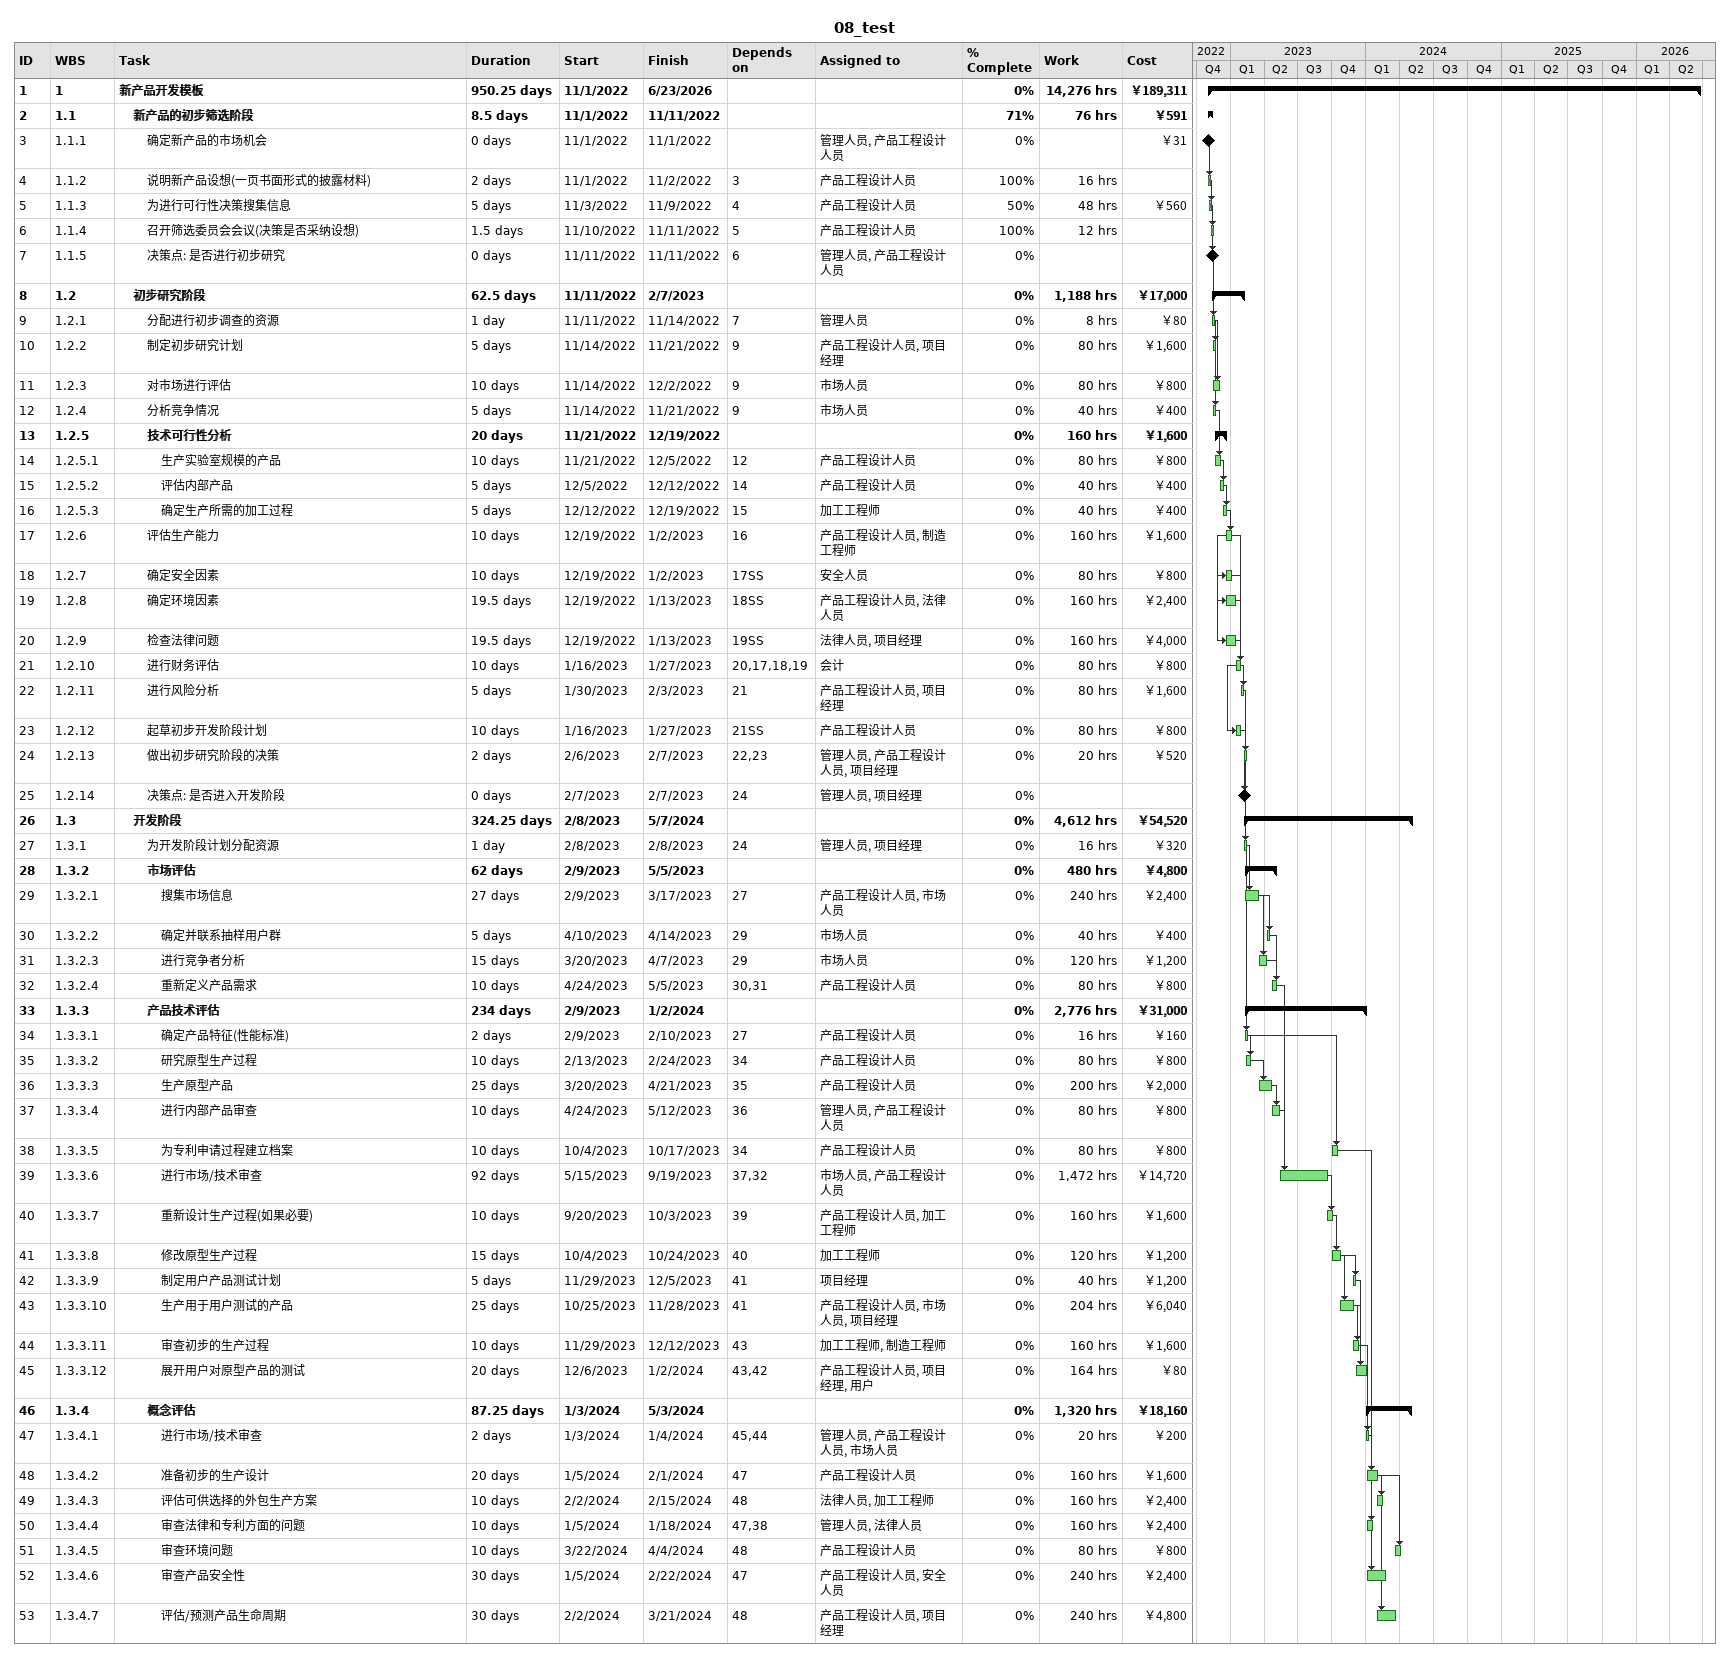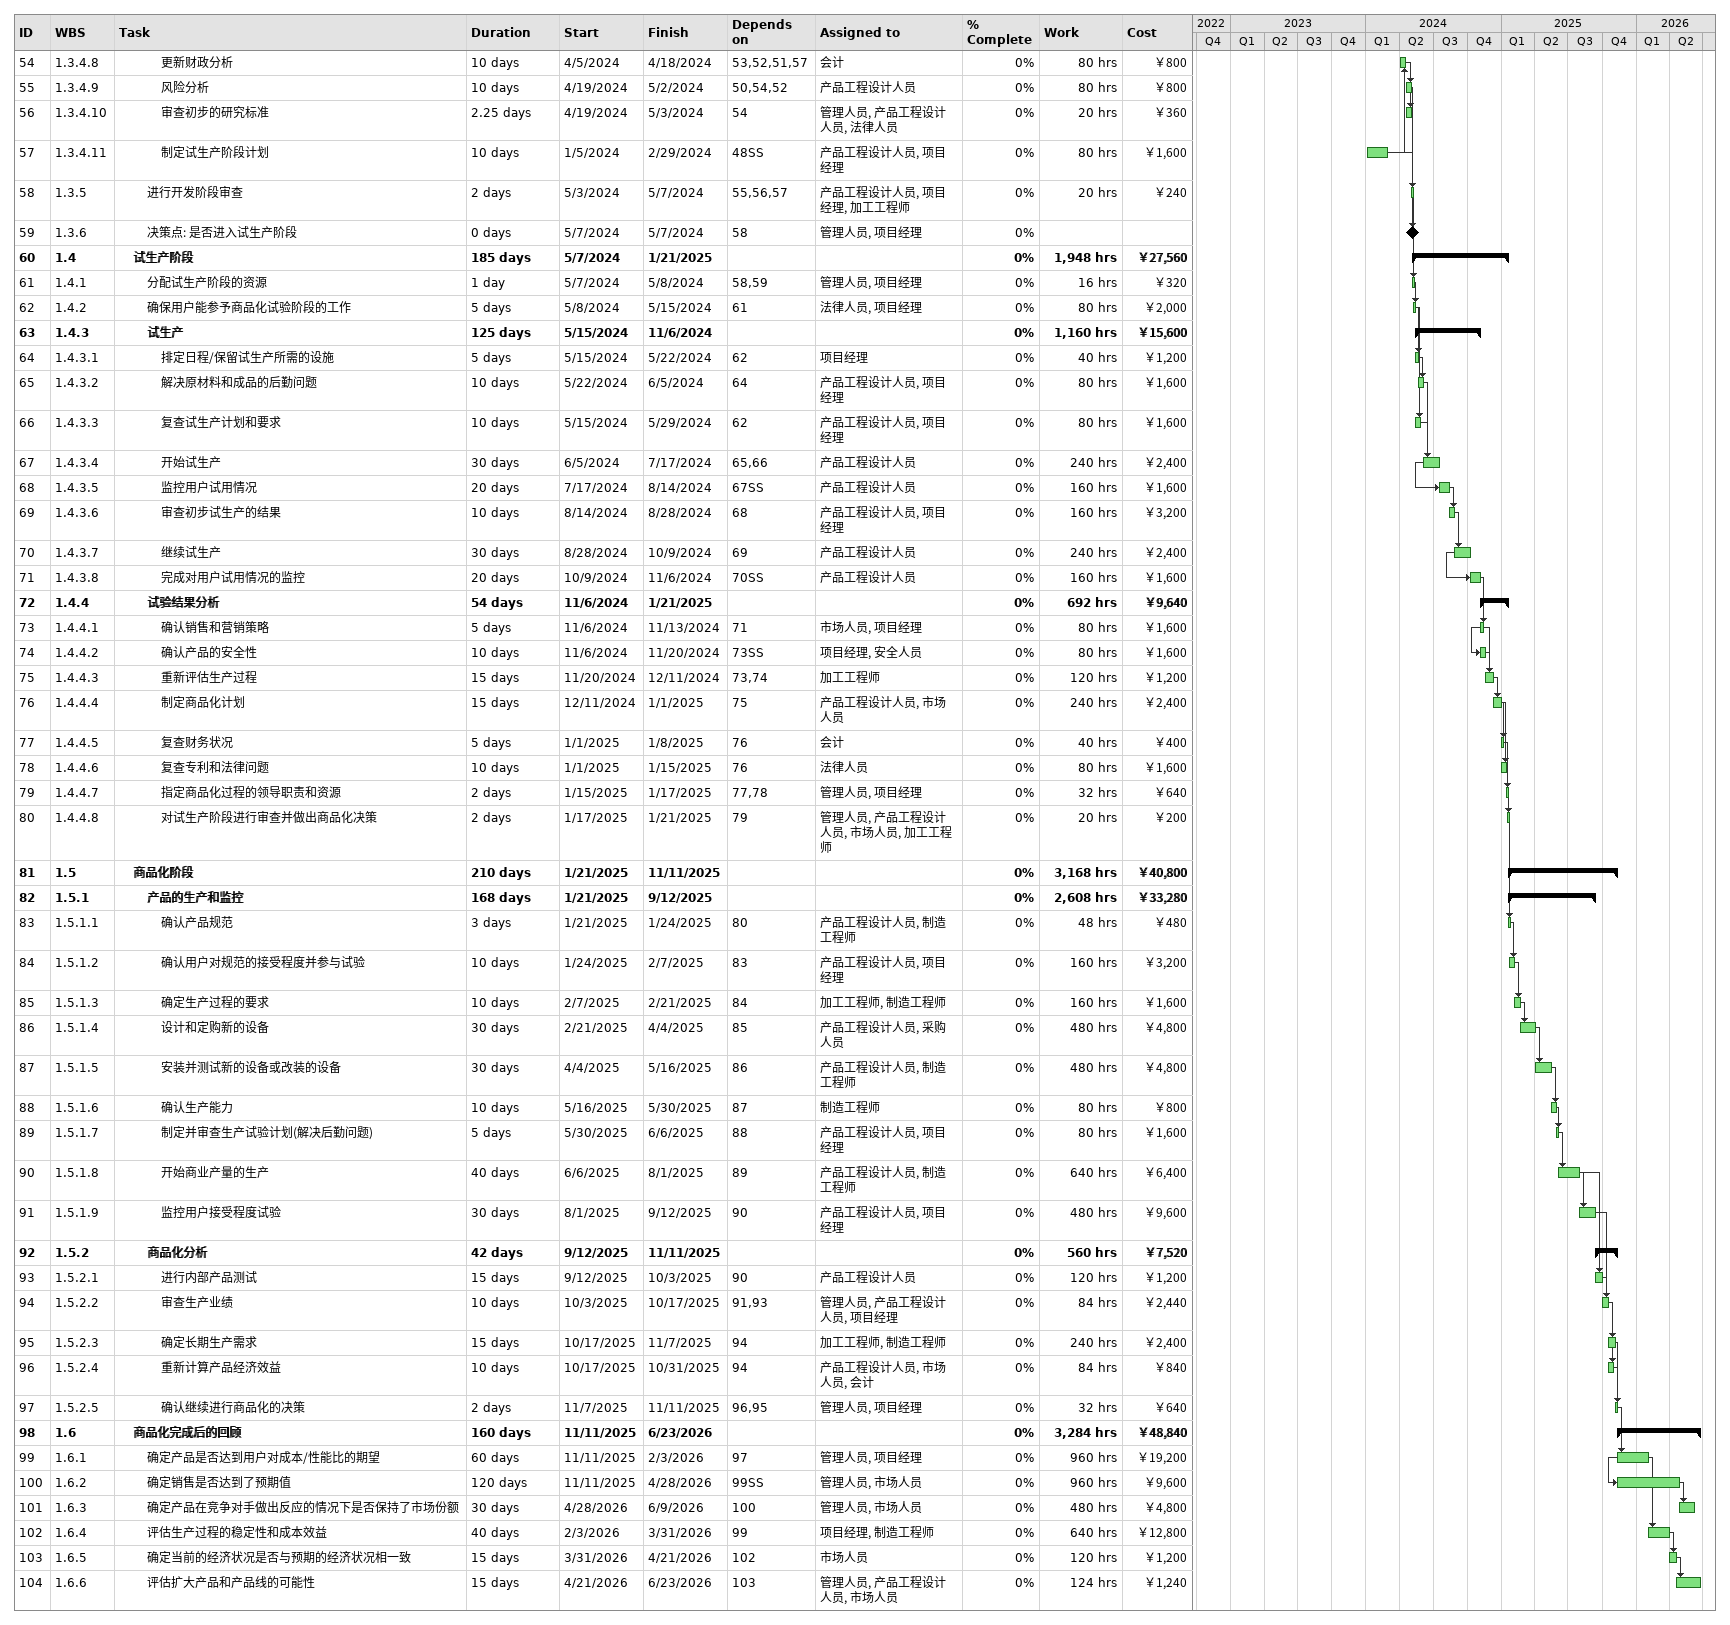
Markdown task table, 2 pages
08_test

| ID | WBS | Task | Duration | Start | Finish | Predecessors | Resources | % complete | Work (h) | Cost (￥) |
|---|---|---|---|---|---|---|---|---|---|---|
| 1 | 1 | **新产品开发模板** | 950.25d | 2022-11-01 | 2026-06-23 |  |  | 0 | 14276 | 189311 |
| 2 | 1.1 | **新产品的初步筛选阶段** | 8.5d | 2022-11-01 | 2022-11-11 |  |  | 71 | 76 | 591 |
| 3 | 1.1.1 | 确定新产品的市场机会 | 0d | 2022-11-01 | 2022-11-01 |  | 管理人员, 产品工程设计人员 | 0 |  | 31 |
| 4 | 1.1.2 | 说明新产品设想(一页书面形式的披露材料) | 2d | 2022-11-01 | 2022-11-02 | 3 | 产品工程设计人员 | 100 | 16 |  |
| 5 | 1.1.3 | 为进行可行性决策搜集信息 | 5d | 2022-11-03 | 2022-11-09 | 4 | 产品工程设计人员 | 50 | 48 | 560 |
| 6 | 1.1.4 | 召开筛选委员会会议(决策是否采纳设想) | 1.5d | 2022-11-10 | 2022-11-11 | 5 | 产品工程设计人员 | 100 | 12 |  |
| 7 | 1.1.5 | 决策点: 是否进行初步研究 | 0d | 2022-11-11 | 2022-11-11 | 6 | 管理人员, 产品工程设计人员 | 0 |  |  |
| 8 | 1.2 | **初步研究阶段** | 62.5d | 2022-11-11 | 2023-02-07 |  |  | 0 | 1188 | 17000 |
| 9 | 1.2.1 | 分配进行初步调查的资源 | 1d | 2022-11-11 | 2022-11-14 | 7 | 管理人员 | 0 | 8 | 80 |
| 10 | 1.2.2 | 制定初步研究计划 | 5d | 2022-11-14 | 2022-11-21 | 9 | 产品工程设计人员, 项目经理 | 0 | 80 | 1600 |
| 11 | 1.2.3 | 对市场进行评估 | 10d | 2022-11-14 | 2022-12-02 | 9 | 市场人员 | 0 | 80 | 800 |
| 12 | 1.2.4 | 分析竞争情况 | 5d | 2022-11-14 | 2022-11-21 | 9 | 市场人员 | 0 | 40 | 400 |
| 13 | 1.2.5 | **技术可行性分析** | 20d | 2022-11-21 | 2022-12-19 |  |  | 0 | 160 | 1600 |
| 14 | 1.2.5.1 | 生产实验室规模的产品 | 10d | 2022-11-21 | 2022-12-05 | 12 | 产品工程设计人员 | 0 | 80 | 800 |
| 15 | 1.2.5.2 | 评估内部产品 | 5d | 2022-12-05 | 2022-12-12 | 14 | 产品工程设计人员 | 0 | 40 | 400 |
| 16 | 1.2.5.3 | 确定生产所需的加工过程 | 5d | 2022-12-12 | 2022-12-19 | 15 | 加工工程师 | 0 | 40 | 400 |
| 17 | 1.2.6 | 评估生产能力 | 10d | 2022-12-19 | 2023-01-02 | 16 | 产品工程设计人员, 制造工程师 | 0 | 160 | 1600 |
| 18 | 1.2.7 | 确定安全因素 | 10d | 2022-12-19 | 2023-01-02 | 17SS | 安全人员 | 0 | 80 | 800 |
| 19 | 1.2.8 | 确定环境因素 | 19.5d | 2022-12-19 | 2023-01-13 | 18SS | 产品工程设计人员, 法律人员 | 0 | 160 | 2400 |
| 20 | 1.2.9 | 检查法律问题 | 19.5d | 2022-12-19 | 2023-01-13 | 19SS | 法律人员, 项目经理 | 0 | 160 | 4000 |
| 21 | 1.2.10 | 进行财务评估 | 10d | 2023-01-16 | 2023-01-27 | 20, 17, 18, 19 | 会计 | 0 | 80 | 800 |
| 22 | 1.2.11 | 进行风险分析 | 5d | 2023-01-30 | 2023-02-03 | 21 | 产品工程设计人员, 项目经理 | 0 | 80 | 1600 |
| 23 | 1.2.12 | 起草初步开发阶段计划 | 10d | 2023-01-16 | 2023-01-27 | 21SS | 产品工程设计人员 | 0 | 80 | 800 |
| 24 | 1.2.13 | 做出初步研究阶段的决策 | 2d | 2023-02-06 | 2023-02-07 | 22, 23 | 管理人员, 产品工程设计人员, 项目经理 | 0 | 20 | 520 |
| 25 | 1.2.14 | 决策点: 是否进入开发阶段 | 0d | 2023-02-07 | 2023-02-07 | 24 | 管理人员, 项目经理 | 0 |  |  |
| 26 | 1.3 | **开发阶段** | 324.25d | 2023-02-08 | 2024-05-07 |  |  | 0 | 4612 | 54520 |
| 27 | 1.3.1 | 为开发阶段计划分配资源 | 1d | 2023-02-08 | 2023-02-08 | 24 | 管理人员, 项目经理 | 0 | 16 | 320 |
| 28 | 1.3.2 | **市场评估** | 62d | 2023-02-09 | 2023-05-05 |  |  | 0 | 480 | 4800 |
| 29 | 1.3.2.1 | 搜集市场信息 | 27d | 2023-02-09 | 2023-03-17 | 27 | 产品工程设计人员, 市场人员 | 0 | 240 | 2400 |
| 30 | 1.3.2.2 | 确定并联系抽样用户群 | 5d | 2023-04-10 | 2023-04-14 | 29 | 市场人员 | 0 | 40 | 400 |
| 31 | 1.3.2.3 | 进行竞争者分析 | 15d | 2023-03-20 | 2023-04-07 | 29 | 市场人员 | 0 | 120 | 1200 |
| 32 | 1.3.2.4 | 重新定义产品需求 | 10d | 2023-04-24 | 2023-05-05 | 30, 31 | 产品工程设计人员 | 0 | 80 | 800 |
| 33 | 1.3.3 | **产品技术评估** | 234d | 2023-02-09 | 2024-01-02 |  |  | 0 | 2776 | 31000 |
| 34 | 1.3.3.1 | 确定产品特征(性能标准) | 2d | 2023-02-09 | 2023-02-10 | 27 | 产品工程设计人员 | 0 | 16 | 160 |
| 35 | 1.3.3.2 | 研究原型生产过程 | 10d | 2023-02-13 | 2023-02-24 | 34 | 产品工程设计人员 | 0 | 80 | 800 |
| 36 | 1.3.3.3 | 生产原型产品 | 25d | 2023-03-20 | 2023-04-21 | 35 | 产品工程设计人员 | 0 | 200 | 2000 |
| 37 | 1.3.3.4 | 进行内部产品审查 | 10d | 2023-04-24 | 2023-05-12 | 36 | 管理人员, 产品工程设计人员 | 0 | 80 | 800 |
| 38 | 1.3.3.5 | 为专利申请过程建立档案 | 10d | 2023-10-04 | 2023-10-17 | 34 | 产品工程设计人员 | 0 | 80 | 800 |
| 39 | 1.3.3.6 | 进行市场/技术审查 | 92d | 2023-05-15 | 2023-09-19 | 37, 32 | 市场人员, 产品工程设计人员 | 0 | 1472 | 14720 |
| 40 | 1.3.3.7 | 重新设计生产过程(如果必要) | 10d | 2023-09-20 | 2023-10-03 | 39 | 产品工程设计人员, 加工工程师 | 0 | 160 | 1600 |
| 41 | 1.3.3.8 | 修改原型生产过程 | 15d | 2023-10-04 | 2023-10-24 | 40 | 加工工程师 | 0 | 120 | 1200 |
| 42 | 1.3.3.9 | 制定用户产品测试计划 | 5d | 2023-11-29 | 2023-12-05 | 41 | 项目经理 | 0 | 40 | 1200 |
| 43 | 1.3.3.10 | 生产用于用户测试的产品 | 25d | 2023-10-25 | 2023-11-28 | 41 | 产品工程设计人员, 市场人员, 项目经理 | 0 | 204 | 6040 |
| 44 | 1.3.3.11 | 审查初步的生产过程 | 10d | 2023-11-29 | 2023-12-12 | 43 | 加工工程师, 制造工程师 | 0 | 160 | 1600 |
| 45 | 1.3.3.12 | 展开用户对原型产品的测试 | 20d | 2023-12-06 | 2024-01-02 | 43, 42 | 产品工程设计人员, 项目经理, 用户 | 0 | 164 | 80 |
| 46 | 1.3.4 | **概念评估** | 87.25d | 2024-01-03 | 2024-05-03 |  |  | 0 | 1320 | 18160 |
| 47 | 1.3.4.1 | 进行市场/技术审查 | 2d | 2024-01-03 | 2024-01-04 | 45, 44 | 管理人员, 产品工程设计人员, 市场人员 | 0 | 20 | 200 |
| 48 | 1.3.4.2 | 准备初步的生产设计 | 20d | 2024-01-05 | 2024-02-01 | 47 | 产品工程设计人员 | 0 | 160 | 1600 |
| 49 | 1.3.4.3 | 评估可供选择的外包生产方案 | 10d | 2024-02-02 | 2024-02-15 | 48 | 法律人员, 加工工程师 | 0 | 160 | 2400 |
| 50 | 1.3.4.4 | 审查法律和专利方面的问题 | 10d | 2024-01-05 | 2024-01-18 | 47, 38 | 管理人员, 法律人员 | 0 | 160 | 2400 |
| 51 | 1.3.4.5 | 审查环境问题 | 10d | 2024-03-22 | 2024-04-04 | 48 | 产品工程设计人员 | 0 | 80 | 800 |
| 52 | 1.3.4.6 | 审查产品安全性 | 30d | 2024-01-05 | 2024-02-22 | 47 | 产品工程设计人员, 安全人员 | 0 | 240 | 2400 |
| 53 | 1.3.4.7 | 评估/预测产品生命周期 | 30d | 2024-02-02 | 2024-03-21 | 48 | 产品工程设计人员, 项目经理 | 0 | 240 | 4800 |
| 54 | 1.3.4.8 | 更新财政分析 | 10d | 2024-04-05 | 2024-04-18 | 53, 52, 51, 57 | 会计 | 0 | 80 | 800 |
| 55 | 1.3.4.9 | 风险分析 | 10d | 2024-04-19 | 2024-05-02 | 50, 54, 52 | 产品工程设计人员 | 0 | 80 | 800 |
| 56 | 1.3.4.10 | 审查初步的研究标准 | 2.25d | 2024-04-19 | 2024-05-03 | 54 | 管理人员, 产品工程设计人员, 法律人员 | 0 | 20 | 360 |
| 57 | 1.3.4.11 | 制定试生产阶段计划 | 10d | 2024-01-05 | 2024-02-29 | 48SS | 产品工程设计人员, 项目经理 | 0 | 80 | 1600 |
| 58 | 1.3.5 | 进行开发阶段审查 | 2d | 2024-05-03 | 2024-05-07 | 55, 56, 57 | 产品工程设计人员, 项目经理, 加工工程师 | 0 | 20 | 240 |
| 59 | 1.3.6 | 决策点: 是否进入试生产阶段 | 0d | 2024-05-07 | 2024-05-07 | 58 | 管理人员, 项目经理 | 0 |  |  |
| 60 | 1.4 | **试生产阶段** | 185d | 2024-05-07 | 2025-01-21 |  |  | 0 | 1948 | 27560 |
| 61 | 1.4.1 | 分配试生产阶段的资源 | 1d | 2024-05-07 | 2024-05-08 | 58, 59 | 管理人员, 项目经理 | 0 | 16 | 320 |
| 62 | 1.4.2 | 确保用户能参予商品化试验阶段的工作 | 5d | 2024-05-08 | 2024-05-15 | 61 | 法律人员, 项目经理 | 0 | 80 | 2000 |
| 63 | 1.4.3 | **试生产** | 125d | 2024-05-15 | 2024-11-06 |  |  | 0 | 1160 | 15600 |
| 64 | 1.4.3.1 | 排定日程/保留试生产所需的设施 | 5d | 2024-05-15 | 2024-05-22 | 62 | 项目经理 | 0 | 40 | 1200 |
| 65 | 1.4.3.2 | 解决原材料和成品的后勤问题 | 10d | 2024-05-22 | 2024-06-05 | 64 | 产品工程设计人员, 项目经理 | 0 | 80 | 1600 |
| 66 | 1.4.3.3 | 复查试生产计划和要求 | 10d | 2024-05-15 | 2024-05-29 | 62 | 产品工程设计人员, 项目经理 | 0 | 80 | 1600 |
| 67 | 1.4.3.4 | 开始试生产 | 30d | 2024-06-05 | 2024-07-17 | 65, 66 | 产品工程设计人员 | 0 | 240 | 2400 |
| 68 | 1.4.3.5 | 监控用户试用情况 | 20d | 2024-07-17 | 2024-08-14 | 67SS | 产品工程设计人员 | 0 | 160 | 1600 |
| 69 | 1.4.3.6 | 审查初步试生产的结果 | 10d | 2024-08-14 | 2024-08-28 | 68 | 产品工程设计人员, 项目经理 | 0 | 160 | 3200 |
| 70 | 1.4.3.7 | 继续试生产 | 30d | 2024-08-28 | 2024-10-09 | 69 | 产品工程设计人员 | 0 | 240 | 2400 |
| 71 | 1.4.3.8 | 完成对用户试用情况的监控 | 20d | 2024-10-09 | 2024-11-06 | 70SS | 产品工程设计人员 | 0 | 160 | 1600 |
| 72 | 1.4.4 | **试验结果分析** | 54d | 2024-11-06 | 2025-01-21 |  |  | 0 | 692 | 9640 |
| 73 | 1.4.4.1 | 确认销售和营销策略 | 5d | 2024-11-06 | 2024-11-13 | 71 | 市场人员, 项目经理 | 0 | 80 | 1600 |
| 74 | 1.4.4.2 | 确认产品的安全性 | 10d | 2024-11-06 | 2024-11-20 | 73SS | 项目经理, 安全人员 | 0 | 80 | 1600 |
| 75 | 1.4.4.3 | 重新评估生产过程 | 15d | 2024-11-20 | 2024-12-11 | 73, 74 | 加工工程师 | 0 | 120 | 1200 |
| 76 | 1.4.4.4 | 制定商品化计划 | 15d | 2024-12-11 | 2025-01-01 | 75 | 产品工程设计人员, 市场人员 | 0 | 240 | 2400 |
| 77 | 1.4.4.5 | 复查财务状况 | 5d | 2025-01-01 | 2025-01-08 | 76 | 会计 | 0 | 40 | 400 |
| 78 | 1.4.4.6 | 复查专利和法律问题 | 10d | 2025-01-01 | 2025-01-15 | 76 | 法律人员 | 0 | 80 | 1600 |
| 79 | 1.4.4.7 | 指定商品化过程的领导职责和资源 | 2d | 2025-01-15 | 2025-01-17 | 77, 78 | 管理人员, 项目经理 | 0 | 32 | 640 |
| 80 | 1.4.4.8 | 对试生产阶段进行审查并做出商品化决策 | 2d | 2025-01-17 | 2025-01-21 | 79 | 管理人员, 产品工程设计人员, 市场人员, 加工工程师 | 0 | 20 | 200 |
| 81 | 1.5 | **商品化阶段** | 210d | 2025-01-21 | 2025-11-11 |  |  | 0 | 3168 | 40800 |
| 82 | 1.5.1 | **产品的生产和监控** | 168d | 2025-01-21 | 2025-09-12 |  |  | 0 | 2608 | 33280 |
| 83 | 1.5.1.1 | 确认产品规范 | 3d | 2025-01-21 | 2025-01-24 | 80 | 产品工程设计人员, 制造工程师 | 0 | 48 | 480 |
| 84 | 1.5.1.2 | 确认用户对规范的接受程度并参与试验 | 10d | 2025-01-24 | 2025-02-07 | 83 | 产品工程设计人员, 项目经理 | 0 | 160 | 3200 |
| 85 | 1.5.1.3 | 确定生产过程的要求 | 10d | 2025-02-07 | 2025-02-21 | 84 | 加工工程师, 制造工程师 | 0 | 160 | 1600 |
| 86 | 1.5.1.4 | 设计和定购新的设备 | 30d | 2025-02-21 | 2025-04-04 | 85 | 产品工程设计人员, 采购人员 | 0 | 480 | 4800 |
| 87 | 1.5.1.5 | 安装并测试新的设备或改装的设备 | 30d | 2025-04-04 | 2025-05-16 | 86 | 产品工程设计人员, 制造工程师 | 0 | 480 | 4800 |
| 88 | 1.5.1.6 | 确认生产能力 | 10d | 2025-05-16 | 2025-05-30 | 87 | 制造工程师 | 0 | 80 | 800 |
| 89 | 1.5.1.7 | 制定并审查生产试验计划(解决后勤问题) | 5d | 2025-05-30 | 2025-06-06 | 88 | 产品工程设计人员, 项目经理 | 0 | 80 | 1600 |
| 90 | 1.5.1.8 | 开始商业产量的生产 | 40d | 2025-06-06 | 2025-08-01 | 89 | 产品工程设计人员, 制造工程师 | 0 | 640 | 6400 |
| 91 | 1.5.1.9 | 监控用户接受程度试验 | 30d | 2025-08-01 | 2025-09-12 | 90 | 产品工程设计人员, 项目经理 | 0 | 480 | 9600 |
| 92 | 1.5.2 | **商品化分析** | 42d | 2025-09-12 | 2025-11-11 |  |  | 0 | 560 | 7520 |
| 93 | 1.5.2.1 | 进行内部产品测试 | 15d | 2025-09-12 | 2025-10-03 | 90 | 产品工程设计人员 | 0 | 120 | 1200 |
| 94 | 1.5.2.2 | 审查生产业绩 | 10d | 2025-10-03 | 2025-10-17 | 91, 93 | 管理人员, 产品工程设计人员, 项目经理 | 0 | 84 | 2440 |
| 95 | 1.5.2.3 | 确定长期生产需求 | 15d | 2025-10-17 | 2025-11-07 | 94 | 加工工程师, 制造工程师 | 0 | 240 | 2400 |
| 96 | 1.5.2.4 | 重新计算产品经济效益 | 10d | 2025-10-17 | 2025-10-31 | 94 | 产品工程设计人员, 市场人员, 会计 | 0 | 84 | 840 |
| 97 | 1.5.2.5 | 确认继续进行商品化的决策 | 2d | 2025-11-07 | 2025-11-11 | 96, 95 | 管理人员, 项目经理 | 0 | 32 | 640 |
| 98 | 1.6 | **商品化完成后的回顾** | 160d | 2025-11-11 | 2026-06-23 |  |  | 0 | 3284 | 48840 |
| 99 | 1.6.1 | 确定产品是否达到用户对成本/性能比的期望 | 60d | 2025-11-11 | 2026-02-03 | 97 | 管理人员, 项目经理 | 0 | 960 | 19200 |
| 100 | 1.6.2 | 确定销售是否达到了预期值 | 120d | 2025-11-11 | 2026-04-28 | 99SS | 管理人员, 市场人员 | 0 | 960 | 9600 |
| 101 | 1.6.3 | 确定产品在竞争对手做出反应的情况下是否保持了市场份额 | 30d | 2026-04-28 | 2026-06-09 | 100 | 管理人员, 市场人员 | 0 | 480 | 4800 |
| 102 | 1.6.4 | 评估生产过程的稳定性和成本效益 | 40d | 2026-02-03 | 2026-03-31 | 99 | 项目经理, 制造工程师 | 0 | 640 | 12800 |
| 103 | 1.6.5 | 确定当前的经济状况是否与预期的经济状况相一致 | 15d | 2026-03-31 | 2026-04-21 | 102 | 市场人员 | 0 | 120 | 1200 |
| 104 | 1.6.6 | 评估扩大产品和产品线的可能性 | 15d | 2026-04-21 | 2026-06-23 | 103 | 管理人员, 产品工程设计人员, 市场人员 | 0 | 124 | 1240 |
